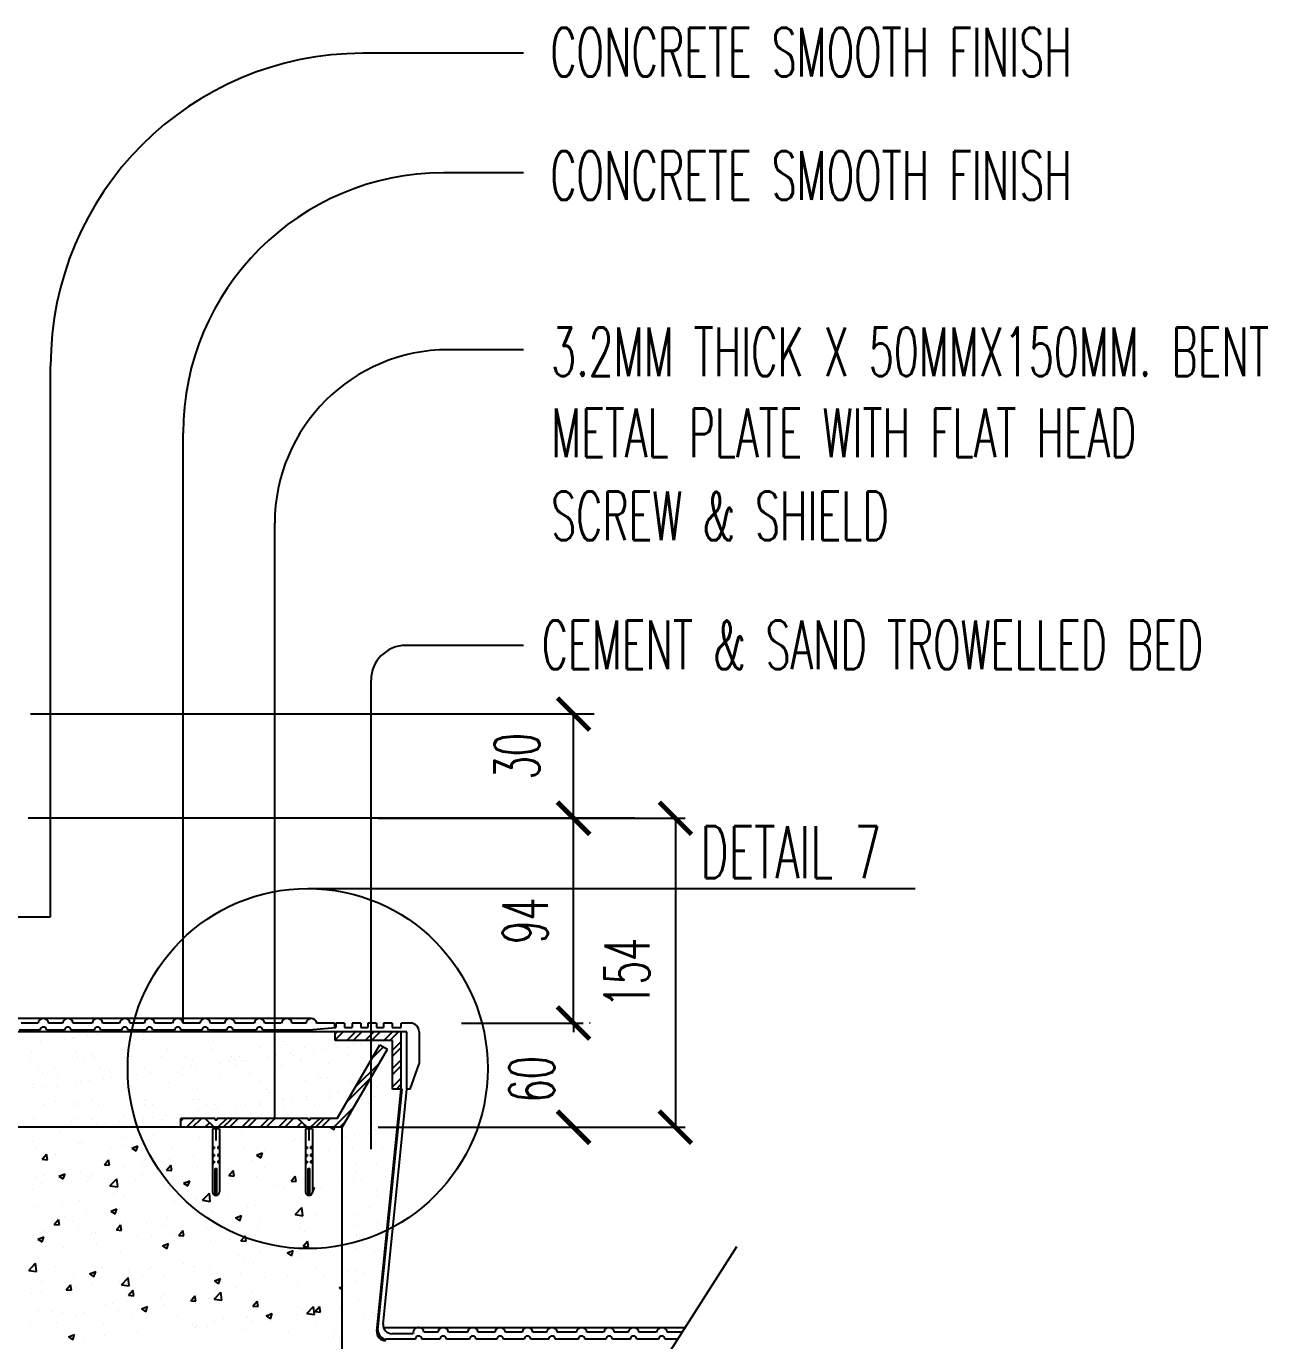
# Model space of a CAD drawing. Extents: x 417906 to 836305, y 43280 to 86914.
# Drawn here: x 418120.856 to 418124.702, y 43440.345 to 43444.416 of the extents above; entities that cross this region are included whole.
import ezdxf

# ---------------------------------------------------------------- set-up
doc = ezdxf.new("R2010")
doc.units = 0
doc.header["$MEASUREMENT"] = 0
doc.header["$PDMODE"] = 3
doc.header["$PDSIZE"] = 0.1
doc.layers.get('0').update_dxf_attribs({"linetype": 'CONTINUOUS'})
doc.layers.get('DEFPOINTS').update_dxf_attribs({"linetype": 'CONTINUOUS'})
for name, color, linetype in [('DIM', 4, 'CONTINUOUS'), ('ELE', 3, 'CONTINUOUS'), ('TXT', 2, 'CONTINUOUS'), ('WALL', 6, 'CONTINUOUS')]:
    doc.layers.add(name, color=color, linetype=linetype)
doc.styles.add('ROMANS', font='ROMANS.shx', dxfattribs={"width": 0.6})
doc.dimstyles.new('R50', dxfattribs={"dimscale": 0, "dimtxt": 0.14, "dimasz": 0.1, "dimexe": 0.03, "dimexo": 0.03, "dimgap": 0.08, "dimtad": 1, "dimdec": 0, "dimlfac": 1000, "dimzin": 13, "dimdsep": 46, "dimtxsty": 'ROMANS', "dimblk": 'ARCHTICK', "dimcen": 0.09, "dimclrd": 4, "dimclre": 4, "dimclrt": 2, "dimadec": 0, "dimazin": 0, "dimtfac": 1, "dimtdec": 0, "dimtofl": 0, "dimtmove": 2, "dimatfit": 3, "dimldrblk": 'CLOSEDBLANK', "dimfxl": 0, "dimtolj": 1, "dimtzin": 0, "dimarcsym": 0})

# ---------------------------------------------------------------- blocks, each defined once
blk = doc.blocks.new('_ARCHTICK')
at = {"color": 0, "linetype": 'ByBlock', "const_width": 0.15}
blk.add_lwpolyline([(-0.5, -0.5), (0.5, 0.5)], dxfattribs=at)
blk = doc.blocks.new('*D63')
at = {"layer": 'DEFPOINTS', "color": 0}
for p in [(418122.5512, 43442.2861), (418122.5512, 43442.2861), (418122.5512, 43441.9635)]:
    blk.add_point(p, dxfattribs=at)
at = {"layer": 'DIM', "color": 4, "lineweight": -2}
blk.add_line((418122.5512, 43441.9635), (418122.5512, 43442.2861), dxfattribs=at)
at = {"layer": 'DIM', "color": 4, "lineweight": -2, "xscale": 0.1, "yscale": 0.1, "zscale": 0.1}
for p, rotation in [((418122.5512, 43442.2861), 90), ((418122.5512, 43441.9635), 270)]:
    blk.add_blockref('_ARCHTICK', p, dxfattribs=dict(at, rotation=rotation))
at = {"layer": 'DIM', "color": 2, "insert": (418122.3759, 43442.1557), "char_height": 0.14, "attachment_point": 5, "rotation": 90, "style": 'ROMANS'}
blk.add_mtext('\\A1;30', dxfattribs=at)
blk = doc.blocks.new('_ClosedBlank')
at = {"color": 0, "linetype": 'ByBlock', "lineweight": -2}
for p, q in [((-1, 0.167), (0, 0)), ((-1, 0.167), (-1, -0.167)), ((0, 0), (-1, -0.167))]:
    blk.add_line(p, q, dxfattribs=at)
blk = doc.blocks.new('*X42')
at = {"layer": 'DIM', "color": 0}
for p, q in [((165.5604, 405.3497), (165.6244, 405.4136)), ((165.4628, 405.1813), (165.6004, 405.3189)), ((165.414, 405.0971), (165.5516, 405.2348)), ((165.3387, 404.9512), (165.4539, 405.0664)), ((164.4571, 404.9888), (164.4695, 405.0012)), ((164.4902, 404.9512), (164.5402, 405.0012)), ((164.5256, 404.9512), (164.5756, 405.0012)), ((164.5963, 404.9512), (164.6224, 404.9773)), ((164.7023, 404.9512), (164.7523, 405.0012)), ((164.7377, 404.9512), (164.7877, 405.0012)), ((164.8084, 404.9512), (164.8584, 405.0012)), ((164.8438, 404.9512), (164.8938, 405.0012)), ((164.9145, 404.9512), (164.9645, 405.0012)), ((164.9498, 404.9512), (164.9998, 405.0012)), ((165.0205, 404.9512), (165.0705, 405.0012)), ((165.0559, 404.9512), (165.1059, 405.0012)), ((165.1266, 404.9512), (165.1552, 404.9798)), ((165.2327, 404.9512), (165.2827, 405.0012)), ((165.268, 404.9512), (165.318, 405.0012)), ((165.3741, 404.9512), (165.4051, 404.9822)), ((164.6316, 404.9512), (164.6406, 404.9602)), ((165.162, 404.9512), (165.1734, 404.9627))]:
    blk.add_line(p, q, dxfattribs=at)
blk = doc.blocks.new('*X41')
at = {"layer": 'DIM', "color": 0}
for p, q in [((165.3471, 405.4546), (165.3938, 405.5012)), ((165.3471, 405.4899), (165.3584, 405.5012)), ((165.4145, 405.4512), (165.4645, 405.5012)), ((165.4498, 405.4512), (165.4998, 405.5012)), ((165.5205, 405.4512), (165.5705, 405.5012)), ((165.5559, 405.4512), (165.6059, 405.5012)), ((165.6266, 405.4512), (165.6766, 405.5012)), ((165.662, 405.4512), (165.712, 405.5012)), ((165.6771, 405.3957), (165.7271, 405.4457)), ((165.6771, 405.3603), (165.7271, 405.4103)), ((165.6771, 405.2896), (165.7271, 405.3396)), ((165.6771, 405.2542), (165.7271, 405.3042)), ((165.6771, 405.1835), (165.7271, 405.2335)), ((165.7002, 405.1712), (165.7271, 405.1982))]:
    blk.add_line(p, q, dxfattribs=at)
blk = doc.blocks.new('*X33')
at = {"layer": 'DIM', "color": 0}
for p, q in [((164.2981, 404.904), (164.2981, 404.904)), ((164.3965, 404.9305), (164.3965, 404.9305)), ((164.5651, 404.8928), (164.5651, 404.8928)), ((164.683, 404.9162), (164.683, 404.9162)), ((164.8081, 404.9326), (164.8081, 404.9326)), ((165.3153, 404.9512), (165.3388, 404.9354)), ((165.3388, 404.9354), (165.3441, 404.9512)), ((164.3672, 404.8746), (164.3672, 404.8746)), ((164.4036, 404.8369), (164.4036, 404.8369)), ((164.8225, 404.8297), (164.8225, 404.8297)), ((164.832, 404.8815), (164.832, 404.8815)), ((164.8997, 404.8313), (164.8997, 404.8313)), ((164.9374, 404.8143), (164.9374, 404.8143)), ((165.0989, 404.8702), (165.0989, 404.8702)), ((165.1141, 404.8797), (165.1141, 404.8797)), ((165.1594, 404.8688), (165.1594, 404.8688)), ((165.3069, 404.8184), (165.3069, 404.8184)), ((165.3658, 404.8589), (165.3658, 404.8589)), ((164.3904, 404.7641), (164.3904, 404.7641)), ((164.5309, 404.7796), (164.5309, 404.7796)), ((164.866, 404.7604), (164.866, 404.7604)), ((164.8938, 404.7909), (164.9288, 404.8043)), ((164.8938, 404.7909), (164.9187, 404.7741)), ((164.9187, 404.7742), (164.9288, 404.8044)), ((165.2339, 404.77), (165.2339, 404.77)), ((164.3757, 404.704), (164.3998, 404.7327)), ((164.3757, 404.704), (164.4056, 404.7014)), ((164.4056, 404.7014), (164.3998, 404.7328)), ((164.5514, 404.7189), (164.5514, 404.7189)), ((164.7343, 404.6726), (164.7584, 404.7013)), ((164.7343, 404.6726), (164.7642, 404.67)), ((164.7642, 404.6701), (164.7584, 404.7014)), ((164.8936, 404.6649), (164.8936, 404.6649)), ((164.9423, 404.7199), (164.9423, 404.7199)), ((165.093, 404.6412), (165.1171, 404.67)), ((165.1229, 404.6387), (165.1171, 404.67)), ((165.1533, 404.7023), (165.1533, 404.7023)), ((164.4656, 404.6386), (164.4656, 404.6386)), ((164.4737, 404.6296), (164.5087, 404.6431)), ((164.4737, 404.6296), (164.4986, 404.6128)), ((164.4985, 404.6129), (164.5087, 404.6431)), ((164.7325, 404.6273), (164.7325, 404.6273)), ((164.9994, 404.616), (164.9994, 404.616)), ((165.0502, 404.6047), (165.0502, 404.6047)), ((165.093, 404.6412), (165.1229, 404.6386)), ((165.1754, 404.6212), (165.1754, 404.6212)), ((165.2156, 404.5985), (165.2273, 404.603)), ((165.2171, 404.5729), (165.2272, 404.6031)), ((165.2663, 404.6048), (165.2663, 404.6048)), ((165.3647, 404.6461), (165.3647, 404.6461)), ((164.5451, 404.5382), (164.5451, 404.5382)), ((164.5828, 404.5309), (164.6217, 404.5715)), ((164.5828, 404.5309), (164.6272, 404.524)), ((164.6272, 404.5241), (164.6217, 404.5715)), ((164.7344, 404.5632), (164.7344, 404.5632)), ((165.1333, 404.5449), (165.1333, 404.5449)), ((165.1472, 404.5359), (165.1472, 404.5359)), ((165.2151, 404.5742), (165.2171, 404.5728)), ((164.6349, 404.4664), (164.6349, 404.4664)), ((164.7721, 404.4283), (164.8071, 404.4417)), ((164.797, 404.4116), (164.8071, 404.4418)), ((164.8417, 404.4949), (164.8417, 404.4949)), ((164.8875, 404.4984), (164.8875, 404.4984)), ((165.1164, 404.4481), (165.1553, 404.4887)), ((165.1164, 404.4481), (165.1608, 404.4412)), ((165.1608, 404.4413), (165.1553, 404.4888)), ((165.2332, 404.4489), (165.2332, 404.4489)), ((164.7721, 404.4283), (164.797, 404.4115)), ((164.902, 404.3605), (164.902, 404.3605)), ((164.9187, 404.4075), (164.9187, 404.4075)), ((165.0438, 404.424), (165.0438, 404.424)), ((165.1411, 404.3695), (165.1411, 404.3695)), ((164.8222, 404.3186), (164.8278, 404.3252)), ((164.8296, 404.3158), (164.8278, 404.3253)), ((164.8814, 404.332), (164.8814, 404.332)), ((165.0075, 404.2934), (165.0075, 404.2934)), ((165.1624, 404.2651), (165.1865, 404.2939)), ((165.1689, 404.3493), (165.1689, 404.3493)), ((165.1922, 404.2626), (165.1864, 404.2939)), ((165.1624, 404.2651), (165.1922, 404.2625)), ((165.2744, 404.2821), (165.2744, 404.2821))]:
    blk.add_line(p, q, dxfattribs=at)
blk = doc.blocks.new('*D58')
at = {"layer": 'DEFPOINTS', "color": 0}
for p in [(418122.1743, 43441.3291), (418122.5512, 43441.3291), (418122.1743, 43441.0065)]:
    blk.add_point(p, dxfattribs=at)
at = {"layer": 'DIM', "color": 4, "lineweight": -2}
for p, q in [((418122.2043, 43441.3291), (418122.5812, 43441.3291)), ((418122.5512, 43441.3291), (418122.5512, 43441.301)), ((418122.2043, 43441.0065), (418122.5812, 43441.0065)), ((418122.5512, 43441.0065), (418122.5512, 43441.009))]:
    blk.add_line(p, q, dxfattribs=at)
at = {"layer": 'DIM', "color": 4, "lineweight": -2, "xscale": 0.1, "yscale": 0.1, "zscale": 0.1}
for p, rotation in [((418122.5512, 43441.3291), 90), ((418122.5512, 43441.0065), 270)]:
    blk.add_blockref('_ARCHTICK', p, dxfattribs=dict(at, rotation=rotation))
at = {"layer": 'DIM', "color": 2, "insert": (418122.4219, 43441.155), "char_height": 0.14, "attachment_point": 5, "rotation": 90, "style": 'ROMANS'}
blk.add_mtext('\\A1;60', dxfattribs=at)
blk = doc.blocks.new('*D57')
at = {"layer": 'DEFPOINTS', "color": 0}
for p in [(418122.5512, 43441.9635), (418122.5512, 43441.9635), (418122.1743, 43441.3291)]:
    blk.add_point(p, dxfattribs=at)
at = {"layer": 'DIM', "color": 4, "lineweight": -2}
blk.add_line((418122.5512, 43441.3291), (418122.5512, 43441.9635), dxfattribs=at)
at = {"layer": 'DIM', "color": 4, "lineweight": -2, "xscale": 0.1, "yscale": 0.1, "zscale": 0.1}
for p, rotation in [((418122.5512, 43441.9635), 90), ((418122.5512, 43441.3291), 270)]:
    blk.add_blockref('_ARCHTICK', p, dxfattribs=dict(at, rotation=rotation))
at = {"layer": 'DIM', "color": 2, "insert": (418122.4012, 43441.6463), "char_height": 0.14, "attachment_point": 5, "rotation": 90, "style": 'ROMANS'}
blk.add_mtext('\\A1;94', dxfattribs=at)
blk = doc.blocks.new('*D56')
at = {"layer": 'DEFPOINTS', "color": 0}
for p in [(418121.9161, 43441.9635), (418121.9161, 43441.0065), (418122.8667, 43441.0065)]:
    blk.add_point(p, dxfattribs=at)
at = {"layer": 'DIM', "color": 4, "lineweight": -2}
for p, q in [((418121.9461, 43441.9635), (418122.8967, 43441.9635)), ((418122.8667, 43441.9635), (418122.8667, 43441.0065)), ((418121.9461, 43441.0065), (418122.8967, 43441.0065))]:
    blk.add_line(p, q, dxfattribs=at)
at = {"layer": 'DIM', "color": 4, "lineweight": -2, "xscale": 0.1, "yscale": 0.1, "zscale": 0.1}
for p, rotation in [((418122.8667, 43441.9635), 90), ((418122.8667, 43441.0065), 270)]:
    blk.add_blockref('_ARCHTICK', p, dxfattribs=dict(at, rotation=rotation))
at = {"layer": 'DIM', "color": 2, "insert": (418122.7167, 43441.485), "char_height": 0.14, "attachment_point": 5, "rotation": 90, "style": 'ROMANS'}
blk.add_mtext('\\A1;154', dxfattribs=at)
blk = doc.blocks.new('*X35')
at = {"layer": 'DIM', "color": 0}
for p, q in [((163.6768, 404.9278), (163.6768, 404.9278)), ((163.7643, 404.9266), (163.7643, 404.9266)), ((164.0312, 404.9153), (164.0312, 404.9153)), ((164.1368, 404.893), (164.1368, 404.893)), ((163.6028, 404.8707), (163.6028, 404.8707)), ((163.6275, 404.8258), (163.6275, 404.8258)), ((163.8697, 404.8594), (163.8697, 404.8594)), ((163.8842, 404.861), (163.8842, 404.861)), ((164.0527, 404.8332), (164.0527, 404.8332)), ((164.1367, 404.8481), (164.1367, 404.8481)), ((164.1752, 404.8309), (164.2102, 404.8444)), ((164.1752, 404.8309), (164.2001, 404.8142)), ((164.1778, 404.8497), (164.1778, 404.8497)), ((164.2001, 404.8142), (164.2102, 404.8444)), ((163.6585, 404.7667), (163.6826, 404.7955)), ((163.6585, 404.7667), (163.6883, 404.7641)), ((163.6883, 404.7642), (163.6826, 404.7955)), ((163.7369, 404.7916), (163.7369, 404.7916)), ((164.0171, 404.7354), (164.0412, 404.7641)), ((164.047, 404.7328), (164.0412, 404.7641)), ((163.6648, 404.6724), (163.6648, 404.6724)), ((163.7551, 404.6697), (163.7901, 404.6831)), ((163.7551, 404.6697), (163.78, 404.6529)), ((163.78, 404.653), (163.7901, 404.6832)), ((163.8781, 404.6946), (163.8781, 404.6946)), ((163.9477, 404.6795), (163.9477, 404.6795)), ((164.0171, 404.7354), (164.047, 404.7327)), ((164.1307, 404.7266), (164.1307, 404.7266)), ((164.2357, 404.6774), (164.2357, 404.6774)), ((164.2393, 404.7296), (164.2393, 404.7296)), ((163.6053, 404.5944), (163.6053, 404.5944)), ((163.6214, 404.6594), (163.6214, 404.6594)), ((163.6561, 404.6295), (163.6561, 404.6295)), ((163.9211, 404.636), (163.9211, 404.636)), ((163.9318, 404.6612), (163.9318, 404.6612)), ((164.0463, 404.6524), (164.0463, 404.6524)), ((164.0491, 404.6136), (164.0881, 404.6542)), ((164.0491, 404.6136), (164.0936, 404.6068)), ((164.0936, 404.6068), (164.0881, 404.6543)), ((164.1987, 404.6499), (164.1987, 404.6499)), ((164.3591, 404.6198), (164.3591, 404.6198)), ((164.3843, 404.5976), (164.3843, 404.5976)), ((163.7759, 404.5197), (163.7759, 404.5197)), ((163.8721, 404.5281), (163.8721, 404.5281)), ((164.0675, 404.5697), (164.0675, 404.5697)), ((164.1246, 404.5602), (164.1246, 404.5602)), ((164.4199, 404.5217), (164.4199, 404.5217)), ((163.6153, 404.4929), (163.6153, 404.4929)), ((163.7896, 404.4388), (163.7896, 404.4388)), ((163.9148, 404.4552), (163.9148, 404.4552)), ((164.0536, 404.4684), (164.0886, 404.4818)), ((164.0536, 404.4684), (164.0784, 404.4516)), ((164.0784, 404.4516), (164.0886, 404.4819)), ((164.1041, 404.4802), (164.1041, 404.4802)), ((164.5501, 404.4448), (164.5501, 404.4448)), ((163.5675, 404.4169), (163.5675, 404.4169)), ((163.7278, 404.3906), (163.7519, 404.4194)), ((163.7278, 404.3906), (163.7577, 404.388)), ((163.7577, 404.3881), (163.7519, 404.4194)), ((163.8344, 404.4057), (163.8344, 404.4057)), ((163.866, 404.3617), (163.866, 404.3617)), ((164.0865, 404.3593), (164.1106, 404.388)), ((164.1013, 404.3944), (164.1013, 404.3944)), ((164.1163, 404.3567), (164.1106, 404.3881)), ((164.1185, 404.3937), (164.1185, 404.3937)), ((164.2585, 404.3948), (164.2585, 404.3948)), ((164.3682, 404.3831), (164.3682, 404.3831)), ((164.3782, 404.4312), (164.3782, 404.4312)), ((164.6029, 404.3659), (164.6029, 404.3659)), ((164.6351, 404.3718), (164.6351, 404.3718)), ((163.6093, 404.3265), (163.6093, 404.3265)), ((163.6335, 404.3071), (163.6685, 404.3205)), ((163.6335, 404.3071), (163.6583, 404.2903)), ((163.6583, 404.2904), (163.6685, 404.3206)), ((163.6729, 404.3498), (163.6729, 404.3498)), ((163.6753, 404.2947), (163.6753, 404.2947)), ((163.9398, 404.3385), (163.9398, 404.3385)), ((163.9669, 404.3447), (163.9669, 404.3447)), ((164.0865, 404.3593), (164.1163, 404.3566)), ((164.2067, 404.3272), (164.2067, 404.3272)), ((164.2884, 404.3245), (164.2884, 404.3245)), ((164.4135, 404.341), (164.4135, 404.341)), ((164.4451, 404.3279), (164.4692, 404.3566)), ((164.4451, 404.3279), (164.475, 404.3253)), ((164.475, 404.3253), (164.4692, 404.3567)), ((164.4736, 404.3159), (164.4736, 404.3159)), ((164.6289, 404.3), (164.6289, 404.3)), ((164.7405, 404.3047), (164.7405, 404.3047)), ((164.8037, 404.2965), (164.8222, 404.3186)), ((164.8037, 404.2965), (164.8336, 404.2939)), ((164.8336, 404.294), (164.8296, 404.3158)), ((163.6581, 404.2416), (163.6581, 404.2416)), ((163.7832, 404.258), (163.7832, 404.258)), ((163.9726, 404.283), (163.9726, 404.283)), ((164.1125, 404.2273), (164.1125, 404.2273)), ((164.352, 404.267), (164.387, 404.2805)), ((164.352, 404.267), (164.3769, 404.2503)), ((164.3722, 404.2648), (164.3722, 404.2648)), ((164.3769, 404.2503), (164.387, 404.2805)), ((164.7871, 404.2103), (164.7871, 404.2103)), ((164.9123, 404.2268), (164.9123, 404.2268)), ((165.0706, 404.227), (165.1056, 404.2404)), ((165.0706, 404.227), (165.0955, 404.2102)), ((165.0955, 404.2103), (165.1056, 404.2405)), ((165.1017, 404.2517), (165.1017, 404.2517)), ((165.1126, 404.2466), (165.1126, 404.2466)), ((163.5818, 404.1266), (163.6207, 404.1672)), ((163.6032, 404.16), (163.6032, 404.16)), ((163.6263, 404.1198), (163.6207, 404.1672)), ((163.7349, 404.1515), (163.7349, 404.1515)), ((163.8599, 404.1953), (163.8599, 404.1953)), ((164.0018, 404.1402), (164.0018, 404.1402)), ((164.282, 404.1438), (164.282, 404.1438)), ((164.4714, 404.1687), (164.4714, 404.1687)), ((164.5294, 404.1465), (164.5294, 404.1465)), ((164.6228, 404.1335), (164.6228, 404.1335)), ((164.821, 404.1965), (164.821, 404.1965)), ((164.8753, 404.1655), (164.8753, 404.1655)), ((165.135, 404.203), (165.135, 404.203)), ((165.2324, 404.1368), (165.2324, 404.1368)), ((163.5818, 404.1266), (163.6263, 404.1197)), ((163.6517, 404.0608), (163.6517, 404.0608)), ((163.8411, 404.0858), (163.8411, 404.0858)), ((163.9319, 404.1058), (163.9669, 404.1192)), ((163.9319, 404.1058), (163.9568, 404.089)), ((163.9568, 404.0891), (163.9669, 404.1193)), ((164.1064, 404.0608), (164.1064, 404.0608)), ((164.1154, 404.0438), (164.1544, 404.0844)), ((164.1599, 404.037), (164.1544, 404.0845)), ((164.1568, 404.1273), (164.1568, 404.1273)), ((164.2378, 404.0964), (164.2378, 404.0964)), ((164.2687, 404.1289), (164.2687, 404.1289)), ((164.3661, 404.0983), (164.3661, 404.0983)), ((164.5356, 404.1177), (164.5356, 404.1177)), ((164.6505, 404.0657), (164.6855, 404.0792)), ((164.6505, 404.0657), (164.6753, 404.049)), ((164.6753, 404.049), (164.6855, 404.0792)), ((164.8026, 404.1064), (164.8026, 404.1064)), ((164.9408, 404.0868), (164.9408, 404.0868)), ((165.0695, 404.0951), (165.0695, 404.0951)), ((165.2859, 404.0961), (165.2859, 404.0961)), ((165.3364, 404.0838), (165.3364, 404.0838)), ((165.3857, 404.0718), (165.3857, 404.0718)), ((163.5971, 403.9936), (163.5971, 403.9936)), ((163.6547, 403.9963), (163.6547, 403.9963)), ((163.7972, 404.0145), (163.8213, 404.0433)), ((163.7972, 404.0145), (163.8271, 404.0119)), ((163.8271, 404.012), (163.8213, 404.0433)), ((163.8538, 404.0288), (163.8538, 404.0288)), ((163.9462, 404.0464), (163.9462, 404.0464)), ((164.1154, 404.0438), (164.1599, 404.0369)), ((164.1558, 403.9832), (164.1799, 404.0119)), ((164.1558, 403.9832), (164.1857, 403.9805)), ((164.1857, 403.9806), (164.1799, 404.012)), ((164.3576, 403.9866), (164.3576, 403.9866)), ((164.649, 403.9611), (164.688, 404.0017)), ((164.6492, 404.0367), (164.6492, 404.0367)), ((164.6556, 404.0131), (164.6556, 404.0131)), ((164.6935, 403.9542), (164.688, 404.0017)), ((164.7808, 404.0296), (164.7808, 404.0296)), ((164.8693, 403.9991), (164.8693, 403.9991)), ((164.9701, 404.0545), (164.9701, 404.0545)), ((165.129, 404.0366), (165.129, 404.0366)), ((165.369, 404.0257), (165.3871, 404.0326)), ((165.369, 404.0257), (165.3871, 404.0135)), ((164.0253, 403.9301), (164.0253, 403.9301)), ((164.0661, 403.9366), (164.0661, 403.9366)), ((164.1505, 403.9466), (164.1505, 403.9466)), ((164.2304, 403.9045), (164.2654, 403.9179)), ((164.2552, 403.8878), (164.2654, 403.918)), ((164.3398, 403.9715), (164.3398, 403.9715)), ((164.36, 403.9319), (164.36, 403.9319)), ((164.5145, 403.9518), (164.5386, 403.9805)), ((164.5145, 403.9518), (164.5444, 403.9492)), ((164.5443, 403.9492), (164.5386, 403.9806)), ((164.6167, 403.9671), (164.6167, 403.9671)), ((164.649, 403.9611), (164.6935, 403.9542)), ((164.8731, 403.9204), (164.8972, 403.9491)), ((164.8731, 403.9204), (164.903, 403.9178)), ((164.903, 403.9179), (164.8972, 403.9492)), ((165.1318, 403.9118), (165.1318, 403.9118)), ((165.1827, 403.8783), (165.2216, 403.9189)), ((165.2271, 403.8715), (165.2216, 403.919)), ((165.2317, 403.889), (165.2558, 403.9178)), ((165.2616, 403.8865), (165.2558, 403.9178)), ((165.2796, 403.9154), (165.2796, 403.9154)), ((163.6375, 403.896), (163.6375, 403.896)), ((163.7095, 403.8886), (163.7095, 403.8886)), ((163.7745, 403.8865), (163.7745, 403.8865)), ((163.8477, 403.8624), (163.8477, 403.8624)), ((163.9045, 403.8847), (163.9045, 403.8847)), ((164.1003, 403.8944), (164.1003, 403.8944)), ((164.1714, 403.8734), (164.1714, 403.8734)), ((164.2304, 403.9045), (164.2552, 403.8877)), ((164.4383, 403.8622), (164.4383, 403.8622)), ((164.6492, 403.8324), (164.6492, 403.8324)), ((164.7052, 403.8509), (164.7052, 403.8509)), ((164.8386, 403.8573), (164.8386, 403.8573)), ((164.8402, 403.8617), (164.8402, 403.8617)), ((164.8632, 403.8326), (164.8632, 403.8326)), ((164.9489, 403.8644), (164.9839, 403.8779)), ((164.9489, 403.8644), (164.9738, 403.8476)), ((164.9721, 403.8396), (164.9721, 403.8396)), ((164.9738, 403.8477), (164.9839, 403.8779)), ((165.1229, 403.8701), (165.1229, 403.8701)), ((165.1544, 403.8989), (165.1544, 403.8989)), ((165.1827, 403.8783), (165.2271, 403.8714)), ((165.2317, 403.889), (165.2616, 403.8864)), ((165.3796, 403.9053), (165.3796, 403.9053)), ((163.591, 403.8272), (163.591, 403.8272)), ((163.743, 403.8288), (163.743, 403.8288)), ((163.8103, 403.7432), (163.8453, 403.7566)), ((163.8351, 403.7265), (163.8453, 403.7567)), ((164.0099, 403.8176), (164.0099, 403.8176)), ((164.2083, 403.7743), (164.2083, 403.7743)), ((164.257, 403.7616), (164.257, 403.7616)), ((164.2768, 403.8063), (164.2768, 403.8063)), ((164.3539, 403.7654), (164.3539, 403.7654)), ((164.5241, 403.8159), (164.5241, 403.8159)), ((164.5437, 403.795), (164.5437, 403.795)), ((164.5486, 403.8117), (164.5486, 403.8117)), ((164.6106, 403.8006), (164.6106, 403.8006)), ((164.8106, 403.7837), (164.8106, 403.7837)), ((165.0775, 403.7725), (165.0775, 403.7725)), ((165.239, 403.8283), (165.239, 403.8283)), ((165.3444, 403.7612), (165.3444, 403.7612)), ((163.8103, 403.7432), (163.8351, 403.7264)), ((163.8938, 403.7329), (163.8938, 403.7329)), ((164.0189, 403.7494), (164.0189, 403.7494)), ((164.0942, 403.7279), (164.0942, 403.7279)), ((165.3374, 403.7431), (165.3374, 403.7431)), ((165.3735, 403.7389), (165.3735, 403.7389))]:
    blk.add_line(p, q, dxfattribs=at)
blk = doc.blocks.new('*X34')
at = {"layer": 'DIM', "color": 0}
for p, q in [((164.0555, 405.4959), (164.0555, 405.4959)), ((164.5118, 405.4984), (164.5118, 405.4984)), ((165.0294, 405.5005), (165.0294, 405.5005)), ((163.5692, 405.4319), (163.5692, 405.4319)), ((163.6505, 405.4426), (163.6505, 405.4426)), ((163.6631, 405.4856), (163.6631, 405.4856)), ((163.7242, 405.4866), (163.7242, 405.4866)), ((163.7863, 405.4605), (163.7863, 405.4605)), ((163.8383, 405.4673), (163.8383, 405.4673)), ((163.8409, 405.4605), (163.8409, 405.4605)), ((163.9196, 405.478), (163.9196, 405.478)), ((163.9745, 405.4862), (163.9745, 405.4862)), ((163.9859, 405.4899), (163.9859, 405.4899)), ((164.2411, 405.457), (164.2411, 405.457)), ((164.2417, 405.4887), (164.2417, 405.4887)), ((164.2595, 405.4401), (164.2595, 405.4401)), ((164.286, 405.4868), (164.286, 405.4868)), ((164.5974, 405.4873), (164.5974, 405.4873)), ((164.6471, 405.4482), (164.6471, 405.4482)), ((164.9088, 405.4879), (164.9088, 405.4879)), ((165.0472, 405.4447), (165.0472, 405.4447)), ((165.0657, 405.4279), (165.0657, 405.4279)), ((165.2202, 405.4885), (165.2202, 405.4885)), ((165.4533, 405.4359), (165.4533, 405.4359)), ((165.4936, 405.4263), (165.4936, 405.4263)), ((165.5456, 405.4332), (165.5456, 405.4332)), ((165.6269, 405.4439), (165.6269, 405.4439)), ((163.5952, 405.3876), (163.5952, 405.3876)), ((163.851, 405.3864), (163.851, 405.3864)), ((163.8613, 405.3594), (163.8613, 405.3594)), ((163.9404, 405.3693), (163.9404, 405.3693)), ((163.9589, 405.3524), (163.9589, 405.3524)), ((164.1211, 405.3961), (164.1211, 405.3961)), ((164.1727, 405.3599), (164.1727, 405.3599)), ((164.3465, 405.3604), (164.3465, 405.3604)), ((164.3829, 405.3995), (164.3829, 405.3995)), ((164.4842, 405.3605), (164.4842, 405.3605)), ((164.6387, 405.3983), (164.6387, 405.3983)), ((164.7466, 405.357), (164.7466, 405.357)), ((164.7956, 405.3611), (164.7956, 405.3611)), ((164.9088, 405.408), (164.9088, 405.408)), ((164.9552, 405.3554), (164.9552, 405.3554)), ((165.0073, 405.3623), (165.0073, 405.3623)), ((165.0886, 405.373), (165.0886, 405.373)), ((165.107, 405.3616), (165.107, 405.3616)), ((165.1527, 405.3481), (165.1527, 405.3481)), ((165.1706, 405.4113), (165.1706, 405.4113)), ((165.2244, 405.3909), (165.2244, 405.3909)), ((165.2764, 405.3977), (165.2764, 405.3977)), ((165.3577, 405.4084), (165.3577, 405.4084)), ((165.4184, 405.3622), (165.4184, 405.3622)), ((165.4264, 405.4101), (165.4264, 405.4101)), ((165.5528, 405.3447), (165.5528, 405.3447)), ((163.5921, 405.3319), (163.5921, 405.3319)), ((163.6398, 405.2815), (163.6398, 405.2815)), ((163.7305, 405.2939), (163.7305, 405.2939)), ((163.9035, 405.3325), (163.9035, 405.3325)), ((163.9922, 405.2972), (163.9922, 405.2972)), ((164.0459, 405.2726), (164.0459, 405.2726)), ((164.2149, 405.3331), (164.2149, 405.3331)), ((164.248, 405.296), (164.248, 405.296)), ((164.4169, 405.2846), (164.4169, 405.2846)), ((164.446, 405.2692), (164.446, 405.2692)), ((164.4689, 405.2914), (164.4689, 405.2914)), ((164.5181, 405.3057), (164.5181, 405.3057)), ((164.5263, 405.3336), (164.5263, 405.3336)), ((164.5502, 405.3021), (164.5502, 405.3021)), ((164.686, 405.32), (164.686, 405.32)), ((164.7381, 405.3269), (164.7381, 405.3269)), ((164.7651, 405.3401), (164.7651, 405.3401)), ((164.7799, 405.3091), (164.7799, 405.3091)), ((164.8194, 405.3376), (164.8194, 405.3376)), ((164.8377, 405.3342), (164.8377, 405.3342)), ((165.0357, 405.3078), (165.0357, 405.3078)), ((165.1492, 405.3348), (165.1492, 405.3348)), ((165.3058, 405.3176), (165.3058, 405.3176)), ((165.4606, 405.3353), (165.4606, 405.3353)), ((163.6015, 405.195), (163.6015, 405.195)), ((163.6583, 405.2646), (163.6583, 405.2646)), ((163.7427, 405.1958), (163.7427, 405.1958)), ((163.7439, 405.2352), (163.7439, 405.2352)), ((163.8573, 405.1937), (163.8573, 405.1937)), ((163.8785, 405.2137), (163.8785, 405.2137)), ((163.9305, 405.2205), (163.9305, 405.2205)), ((164.0118, 405.2313), (164.0118, 405.2313)), ((164.0553, 405.2358), (164.0553, 405.2358)), ((164.1274, 405.2035), (164.1274, 405.2035)), ((164.1477, 405.2491), (164.1477, 405.2491)), ((164.1997, 405.256), (164.1997, 405.256)), ((164.281, 405.2667), (164.281, 405.2667)), ((164.3667, 405.2363), (164.3667, 405.2363)), ((164.3892, 405.2068), (164.3892, 405.2068)), ((164.4645, 405.2523), (164.4645, 405.2523)), ((164.645, 405.2056), (164.645, 405.2056)), ((164.6781, 405.2369), (164.6781, 405.2369)), ((164.8521, 405.2604), (164.8521, 405.2604)), ((164.9151, 405.2153), (164.9151, 405.2153)), ((164.9896, 405.2375), (164.9896, 405.2375)), ((165.1768, 405.2186), (165.1768, 405.2186)), ((165.2522, 405.2569), (165.2522, 405.2569)), ((165.2706, 405.24), (165.2706, 405.24)), ((165.301, 405.238), (165.301, 405.238)), ((165.4327, 405.2174), (165.4327, 405.2174)), ((165.6124, 405.2386), (165.6124, 405.2386)), ((165.6583, 405.2481), (165.6583, 405.2481)), ((163.6093, 405.1783), (163.6093, 405.1783)), ((163.6614, 405.1851), (163.6614, 405.1851)), ((163.7453, 405.1849), (163.7453, 405.1849)), ((164.1454, 405.1814), (164.1454, 405.1814)), ((164.1638, 405.1646), (164.1638, 405.1646)), ((164.5515, 405.1726), (164.5515, 405.1726)), ((164.9516, 405.1692), (164.9516, 405.1692)), ((164.97, 405.1523), (164.97, 405.1523)), ((165.1808, 405.1262), (165.1808, 405.1262)), ((165.3121, 405.1249), (165.3121, 405.1249)), ((165.3166, 405.1441), (165.3166, 405.1441)), ((165.3576, 405.1603), (165.3576, 405.1603)), ((165.3686, 405.151), (165.3686, 405.151)), ((165.4499, 405.1617), (165.4499, 405.1617)), ((165.5738, 405.1282), (165.5738, 405.1282)), ((165.5858, 405.1795), (165.5858, 405.1795)), ((165.6378, 405.1864), (165.6378, 405.1864)), ((163.6307, 405.1084), (163.6307, 405.1084)), ((163.6728, 405.0815), (163.6728, 405.0815)), ((163.7368, 405.1012), (163.7368, 405.1012)), ((163.8448, 405.0937), (163.8448, 405.0937)), ((163.8632, 405.0768), (163.8632, 405.0768)), ((163.9421, 405.1089), (163.9421, 405.1089)), ((163.9843, 405.0821), (163.9843, 405.0821)), ((163.9985, 405.1045), (163.9985, 405.1045)), ((164.2508, 405.0848), (164.2508, 405.0848)), ((164.2535, 405.1095), (164.2535, 405.1095)), ((164.2543, 405.1033), (164.2543, 405.1033)), ((164.2957, 405.0826), (164.2957, 405.0826)), ((164.5244, 405.113), (164.5244, 405.113)), ((164.5611, 405.0446), (164.5611, 405.0446)), ((164.5649, 405.1101), (164.5649, 405.1101)), ((164.6071, 405.0832), (164.6071, 405.0832)), ((164.6424, 405.0553), (164.6424, 405.0553)), ((164.651, 405.0814), (164.651, 405.0814)), ((164.6694, 405.0645), (164.6694, 405.0645)), ((164.7782, 405.0732), (164.7782, 405.0732)), ((164.7862, 405.1164), (164.7862, 405.1164)), ((164.8303, 405.0801), (164.8303, 405.0801)), ((164.8763, 405.1106), (164.8763, 405.1106)), ((164.9116, 405.0908), (164.9116, 405.0908)), ((164.9185, 405.0838), (164.9185, 405.0838)), ((165.042, 405.1151), (165.042, 405.1151)), ((165.0474, 405.1087), (165.0474, 405.1087)), ((165.057, 405.0726), (165.057, 405.0726)), ((165.0995, 405.1155), (165.0995, 405.1155)), ((165.1877, 405.1112), (165.1877, 405.1112)), ((165.2299, 405.0843), (165.2299, 405.0843)), ((165.4572, 405.0691), (165.4572, 405.0691)), ((165.4756, 405.0522), (165.4756, 405.0522)), ((165.4992, 405.1118), (165.4992, 405.1118)), ((165.5413, 405.0849), (165.5413, 405.0849)), ((163.6078, 405.0023), (163.6078, 405.0023)), ((163.8247, 404.9848), (163.8247, 404.9848)), ((163.8636, 405.001), (163.8636, 405.001)), ((163.9502, 404.9971), (163.9502, 404.9971)), ((163.9707, 404.9669), (163.9707, 404.9669)), ((164.0227, 404.9738), (164.0227, 404.9738)), ((164.104, 404.9845), (164.104, 404.9845)), ((164.1337, 405.0108), (164.1337, 405.0108)), ((164.1361, 404.9854), (164.1361, 404.9854)), ((164.2399, 405.0024), (164.2399, 405.0024)), ((164.2919, 405.0092), (164.2919, 405.0092)), ((164.3504, 404.9936), (164.3504, 404.9936)), ((164.3688, 404.9767), (164.3688, 404.9767)), ((164.3732, 405.0199), (164.3732, 405.0199)), ((164.3955, 405.0141), (164.3955, 405.0141)), ((164.4475, 404.9859), (164.4475, 404.9859)), ((164.5091, 405.0378), (164.5091, 405.0378)), ((164.6513, 405.0129), (164.6513, 405.0129)), ((164.9214, 405.0226), (164.9214, 405.0226)), ((165.1831, 405.026), (165.1831, 405.026)), ((165.439, 405.0247), (165.439, 405.0247)), ((165.5626, 404.9725), (165.5626, 404.9725)), ((165.6931, 404.9882), (165.6931, 404.9882)), ((165.709, 405.0345), (165.709, 405.0345)), ((165.4088, 404.8973), (165.4088, 404.8973)), ((165.4608, 404.9042), (165.4608, 404.9042)), ((165.5421, 404.9149), (165.5421, 404.9149)), ((165.5801, 404.9355), (165.5801, 404.9355)), ((165.678, 404.9328), (165.678, 404.9328)), ((165.4453, 404.832), (165.4453, 404.832)), ((165.5799, 404.8614), (165.5799, 404.8614)), ((165.6221, 404.8345), (165.6221, 404.8345)), ((165.6621, 404.8813), (165.6621, 404.8813)), ((165.6806, 404.8644), (165.6806, 404.8644)), ((165.5864, 404.7429), (165.5864, 404.7429)), ((165.4625, 404.7372), (165.4625, 404.7372)), ((165.467, 404.6969), (165.467, 404.6969)), ((165.6343, 404.6681), (165.6343, 404.6681)), ((165.4516, 404.6394), (165.4516, 404.6394)), ((165.501, 404.6506), (165.501, 404.6506)), ((165.553, 404.6574), (165.553, 404.6574)), ((165.5665, 404.6057), (165.5665, 404.6057)), ((165.5849, 404.5888), (165.5849, 404.5888)), ((165.6607, 404.611), (165.6607, 404.611)), ((165.3914, 404.5835), (165.3914, 404.5835)), ((165.5927, 404.5502), (165.5927, 404.5502)), ((165.4579, 404.4467), (165.4579, 404.4467)), ((165.5433, 404.4868), (165.5433, 404.4868)), ((165.43, 404.36), (165.43, 404.36)), ((165.4574, 404.3859), (165.4574, 404.3859)), ((165.5932, 404.4038), (165.5932, 404.4038)), ((165.6452, 404.4106), (165.6452, 404.4106)), ((165.4708, 404.3301), (165.4708, 404.3301)), ((165.4722, 404.3331), (165.4722, 404.3331)), ((165.4893, 404.3132), (165.4893, 404.3132)), ((165.599, 404.3575), (165.599, 404.3575)), ((165.4642, 404.254), (165.4642, 404.254)), ((165.5763, 404.2335), (165.5763, 404.2335)), ((165.624, 404.2364), (165.624, 404.2364)), ((165.5496, 404.1391), (165.5496, 404.1391)), ((165.6053, 404.1648), (165.6053, 404.1648)), ((165.4162, 404.1216), (165.4162, 404.1216)), ((165.4683, 404.1284), (165.4683, 404.1284)), ((165.4705, 404.0613), (165.4705, 404.0613)), ((165.5108, 404.1096), (165.5108, 404.1096)), ((165.553, 404.0827), (165.553, 404.0827)), ((165.3934, 403.9854), (165.3934, 403.9854)), ((165.3936, 404.0377), (165.3936, 404.0377)), ((165.4806, 403.9579), (165.4806, 403.9579)), ((165.4768, 403.8686), (165.4768, 403.8686)), ((165.5084, 403.8748), (165.5084, 403.8748)), ((165.5605, 403.8816), (165.5605, 403.8816)), ((165.5802, 403.8667), (165.5802, 403.8667)), ((165.5916, 403.8592), (165.5916, 403.8592)), ((165.4741, 403.735), (165.4741, 403.735))]:
    blk.add_line(p, q, dxfattribs=at)

msp = doc.modelspace()

# ---------------------------------------------------------------- linework, layer by layer
at = {"layer": 'DIM'}
for p, q in [((418122.3958, 43444.3328), (418121.8988, 43444.3328)), ((418122.3958, 43443.9621), (418122.1479, 43443.9621)), ((418122.3958, 43443.4145), (418122.1631, 43443.4145)), ((418120.9311, 43441.6579), (418120.9311, 43443.365)), ((418121.3415, 43441.3291), (418121.3415, 43443.1557)), ((418121.6255, 43441.0334), (418121.6255, 43442.8769)), ((418122.3958, 43442.4987), (418122.0313, 43442.4987)), ((418121.9237, 43440.9386), (418121.9237, 43442.3912)), ((418122.6154, 43442.2861), (418120.8688, 43442.2861)), ((418122.7406, 43441.9635), (418120.8612, 43441.9635)), ((418120.4571, 43441.6579), (418120.9311, 43441.6579)), ((418122.6024, 43441.3291), (418122.6006, 43441.3291))]:
    msp.add_line(p, q, dxfattribs=at)
at = {"layer": 'DIM', "color": 6}
msp.add_line((418121.7275, 43441.7458), (418123.61, 43441.7458), dxfattribs=at)
msp.add_circle((418121.7275, 43441.1881), 0.5577, dxfattribs=at)
at = {"layer": 'DIM'}
for centre, radius in [((418121.8392, 43443.5673), 1.3441), ((418121.8988, 43443.365), 0.9677), ((418122.1479, 43443.1557), 0.8065), ((418122.1631, 43442.8769), 0.5376), ((418122.0313, 43442.3912), 0.1075)]:
    msp.add_arc(centre, radius, 90, 180, dxfattribs=at)
at = {"layer": 'ELE'}
for p, q in [((418121.7389, 43441.3435), (418120.4624, 43441.3435)), ((418120.8915, 43441.3291), (418120.8399, 43441.3291)), ((418120.9681, 43441.3291), (418120.9246, 43441.3291)), ((418121.0599, 43441.3291), (418121.0009, 43441.3291)), ((418121.1443, 43441.3291), (418121.0928, 43441.3291)), ((418121.2209, 43441.3291), (418121.1774, 43441.3291)), ((418121.308, 43441.3291), (418121.2537, 43441.3291)), ((418121.393, 43441.3291), (418121.3415, 43441.3291)), ((418121.4696, 43441.3291), (418121.4261, 43441.3291)), ((418121.5615, 43441.3291), (418121.5023, 43441.3291)), ((418121.6458, 43441.3291), (418121.5943, 43441.3291)), ((418121.7225, 43441.3291), (418121.679, 43441.3291)), ((418121.8102, 43441.3291), (418121.7553, 43441.3291)), ((418121.8102, 43441.3291), (418121.8102, 43441.3157)), ((418121.8143, 43441.3291), (418121.8143, 43441.3157)), ((418121.8412, 43441.3291), (418121.8143, 43441.3291)), ((418121.8412, 43441.3291), (418121.8412, 43441.3157)), ((418121.8924, 43441.3291), (418121.8655, 43441.3291)), ((418121.8655, 43441.3291), (418121.8655, 43441.3157)), ((418121.8924, 43441.3291), (418121.8924, 43441.3157)), ((418121.9135, 43441.3291), (418121.9135, 43441.3157)), ((418121.9404, 43441.3291), (418121.9135, 43441.3291)), ((418121.9404, 43441.3291), (418121.9404, 43441.3157)), ((418121.989, 43441.3291), (418121.9621, 43441.3291)), ((418121.9621, 43441.3291), (418121.9621, 43441.3157)), ((418121.989, 43441.3291), (418121.989, 43441.3157)), ((418122.0455, 43441.3291), (418122.0171, 43441.3291)), ((418122.0171, 43441.3157), (418122.0171, 43441.3291)), ((418122.0343, 43441.3022), (418120.4688, 43441.3022)), ((418120.8983, 43441.3066), (418120.8338, 43441.3066)), ((418120.9743, 43441.3066), (418120.9188, 43441.3066)), ((418121.0661, 43441.3066), (418120.9947, 43441.3066)), ((418121.1511, 43441.3066), (418121.0866, 43441.3066)), ((418121.2271, 43441.3066), (418121.1716, 43441.3066)), ((418121.3148, 43441.3066), (418121.2476, 43441.3066)), ((418121.3998, 43441.3066), (418121.3353, 43441.3066)), ((418121.4758, 43441.3066), (418121.4203, 43441.3066)), ((418121.5677, 43441.3066), (418121.4963, 43441.3066)), ((418121.7424, 43441.3068), (418121.5881, 43441.3068)), ((418121.696, 43441.3054), (418121.8143, 43441.3157)), ((418121.696, 43441.3054), (418121.696, 43441.3022)), ((418121.8128, 43441.2753), (418121.8128, 43441.3022)), ((418121.8412, 43441.3157), (418121.8655, 43441.3157)), ((418121.8924, 43441.3157), (418121.9135, 43441.3157)), ((418121.9404, 43441.3157), (418121.9621, 43441.3157)), ((418121.989, 43441.3157), (418122.0171, 43441.3157)), ((418122.0171, 43441.1248), (418122.0171, 43441.3022)), ((418122.0343, 43441.1248), (418122.0343, 43441.3022)), ((418122.0724, 43441.3022), (418122.0724, 43441.2023)), ((418121.9902, 43441.2753), (418121.8128, 43441.2753)), ((418121.8188, 43441.0334), (418121.951, 43441.2614)), ((418121.8343, 43441.0065), (418121.9743, 43441.2479)), ((418121.951, 43441.2614), (418121.9743, 43441.2479)), ((418121.9902, 43441.1248), (418121.9902, 43441.2753)), ((418122.045, 43441.1248), (418122.0724, 43441.2023)), ((418121.9421, 43440.3748), (418122.0171, 43441.1248)), ((418121.9452, 43440.3792), (418122.0198, 43441.1245)), ((418121.9615, 43440.3966), (418122.0342, 43441.1231)), ((418122.0171, 43441.1248), (418121.9902, 43441.1248)), ((418122.0198, 43441.1248), (418122.0171, 43441.1248)), ((418122.045, 43441.1248), (418122.0344, 43441.1248)), ((418121.3343, 43441.0065), (418121.3343, 43441.0334)), ((418121.4408, 43441.0334), (418121.3343, 43441.0334)), ((418121.438, 43441.0065), (418121.4095, 43441.0334)), ((418121.4327, 43441.0011), (418121.4327, 43440.8062)), ((418121.4542, 43441.0011), (418121.4327, 43441.0011)), ((418121.438, 43441.0065), (418121.438, 43441.0011)), ((418121.4408, 43441.0334), (418121.4408, 43441.028)), ((418121.446, 43441.028), (418121.4408, 43441.028)), ((418121.4434, 43441.0011), (418121.4434, 43440.9652)), ((418121.446, 43441.0334), (418121.446, 43441.028)), ((418121.7287, 43441.0334), (418121.446, 43441.0334)), ((418121.4488, 43441.0065), (418121.4773, 43441.0334)), ((418121.4488, 43441.0065), (418121.4488, 43441.0011)), ((418121.4542, 43441.0011), (418121.4542, 43440.8062)), ((418121.7259, 43441.0065), (418121.6974, 43441.0334)), ((418121.7206, 43441.0011), (418121.7206, 43440.8062)), ((418121.7421, 43441.0011), (418121.7206, 43441.0011)), ((418121.7259, 43441.0065), (418121.7259, 43441.0011)), ((418121.7287, 43441.0334), (418121.7287, 43441.028)), ((418121.7339, 43441.028), (418121.7287, 43441.028)), ((418121.7313, 43441.0011), (418121.7313, 43440.9652)), ((418121.7339, 43441.0334), (418121.7339, 43441.028)), ((418121.8188, 43441.0334), (418121.7339, 43441.0334)), ((418121.7367, 43441.0065), (418121.7652, 43441.0334)), ((418121.7367, 43441.0065), (418121.7367, 43441.0011)), ((418121.7421, 43441.0011), (418121.7421, 43440.8062)), ((418121.4327, 43440.9454), (418121.438, 43440.9454)), ((418121.4327, 43440.9402), (418121.438, 43440.9402)), ((418121.4327, 43440.9215), (418121.438, 43440.9215)), ((418121.438, 43440.9454), (418121.438, 43440.9402)), ((418121.438, 43440.9215), (418121.438, 43440.9164)), ((418121.4542, 43440.9454), (418121.4488, 43440.9454)), ((418121.4488, 43440.9454), (418121.4488, 43440.9402)), ((418121.4542, 43440.9402), (418121.4488, 43440.9402)), ((418121.4542, 43440.9215), (418121.4488, 43440.9215)), ((418121.4488, 43440.9215), (418121.4488, 43440.9164)), ((418121.7206, 43440.9454), (418121.7259, 43440.9454)), ((418121.7206, 43440.9402), (418121.7259, 43440.9402)), ((418121.7206, 43440.9215), (418121.7259, 43440.9215)), ((418121.7259, 43440.9454), (418121.7259, 43440.9402)), ((418121.7259, 43440.9215), (418121.7259, 43440.9164)), ((418121.7421, 43440.9454), (418121.7367, 43440.9454)), ((418121.7367, 43440.9454), (418121.7367, 43440.9402)), ((418121.7421, 43440.9402), (418121.7367, 43440.9402)), ((418121.7421, 43440.9215), (418121.7367, 43440.9215)), ((418121.7367, 43440.9215), (418121.7367, 43440.9164)), ((418121.4327, 43440.9164), (418121.438, 43440.9164)), ((418121.4327, 43440.9016), (418121.438, 43440.9016)), ((418121.4327, 43440.8964), (418121.438, 43440.8964)), ((418121.438, 43440.9016), (418121.438, 43440.8964)), ((418121.4542, 43440.9164), (418121.4488, 43440.9164)), ((418121.4488, 43440.9016), (418121.4488, 43440.8964)), ((418121.4542, 43440.9016), (418121.4488, 43440.9016)), ((418121.4542, 43440.8964), (418121.4488, 43440.8964)), ((418121.7206, 43440.9164), (418121.7259, 43440.9164)), ((418121.7206, 43440.9016), (418121.7259, 43440.9016)), ((418121.7206, 43440.8964), (418121.7259, 43440.8964)), ((418121.7259, 43440.9016), (418121.7259, 43440.8964)), ((418121.7421, 43440.9164), (418121.7367, 43440.9164)), ((418121.7367, 43440.9016), (418121.7367, 43440.8964)), ((418121.7421, 43440.9016), (418121.7367, 43440.9016)), ((418121.7421, 43440.8964), (418121.7367, 43440.8964)), ((418121.4407, 43440.8786), (418121.4461, 43440.8786)), ((418121.4407, 43440.7955), (418121.4407, 43440.8786)), ((418121.4407, 43440.868), (418121.4461, 43440.868)), ((418121.4407, 43440.8529), (418121.4461, 43440.8529)), ((418121.4407, 43440.8381), (418121.4461, 43440.8381)), ((418121.4461, 43440.7955), (418121.4461, 43440.8786)), ((418121.7286, 43440.8786), (418121.734, 43440.8786)), ((418121.7286, 43440.7955), (418121.7286, 43440.8786)), ((418121.7286, 43440.868), (418121.734, 43440.868)), ((418121.7286, 43440.8529), (418121.734, 43440.8529)), ((418121.7286, 43440.8381), (418121.734, 43440.8381)), ((418121.734, 43440.7955), (418121.734, 43440.8786)), ((418121.4407, 43440.824), (418121.4461, 43440.824)), ((418121.4407, 43440.812), (418121.4461, 43440.812)), ((418121.4407, 43440.7994), (418121.4461, 43440.7994)), ((418121.7286, 43440.824), (418121.734, 43440.824)), ((418121.7286, 43440.812), (418121.734, 43440.812)), ((418121.7286, 43440.7994), (418121.734, 43440.7994)), ((418121.9624, 43440.3865), (418122.8973, 43440.3865)), ((418122.0611, 43440.3496), (418121.972, 43440.3496)), ((418122.0543, 43440.367), (418121.9883, 43440.367)), ((418122.137, 43440.3496), (418122.0815, 43440.3496)), ((418122.1309, 43440.3721), (418122.0874, 43440.3721)), ((418122.2289, 43440.3496), (418122.1575, 43440.3496)), ((418122.2227, 43440.3721), (418122.1637, 43440.3721)), ((418122.3133, 43440.3496), (418122.2494, 43440.3496)), ((418122.3071, 43440.3721), (418122.2556, 43440.3721)), ((418122.3983, 43440.3496), (418122.3338, 43440.3496)), ((418122.3915, 43440.3721), (418122.3399, 43440.3721)), ((418122.4743, 43440.3496), (418122.4188, 43440.3496)), ((418122.4681, 43440.3721), (418122.4246, 43440.3721)), ((418122.5661, 43440.3496), (418122.4947, 43440.3496)), ((418122.5599, 43440.3721), (418122.5009, 43440.3721)), ((418122.6511, 43440.3496), (418122.5866, 43440.3496)), ((418122.6443, 43440.3721), (418122.5928, 43440.3721)), ((418122.7271, 43440.3496), (418122.6716, 43440.3496)), ((418122.7209, 43440.3721), (418122.6774, 43440.3721)), ((418122.8148, 43440.3496), (418122.7476, 43440.3496)), ((418122.808, 43440.3721), (418122.7537, 43440.3721)), ((418122.8738, 43440.3496), (418122.8353, 43440.3496)), ((418122.8882, 43440.3721), (418122.8415, 43440.3721))]:
    msp.add_line(p, q, dxfattribs=at)
msp.add_lwpolyline([(418123.0565, 43440.6359), (418122.3764, 43439.57), (418122.5111, 43439.439), (418122.0258, 43439.44), (418122.1981, 43439.2905), (418121.7523, 43438.5917)], dxfattribs=at)
for centre, radius, start, end in [((418120.9085, 43441.3269), 0.0166, 7.4649, 172.5351), ((418120.9845, 43441.3269), 0.0166, 7.4649, 172.5351), ((418121.0763, 43441.3269), 0.0166, 7.4649, 172.5351), ((418121.1613, 43441.3269), 0.0166, 7.4649, 172.5351), ((418121.2373, 43441.3269), 0.0166, 7.4649, 172.5351), ((418121.3251, 43441.3269), 0.0166, 7.4649, 172.5351), ((418121.4101, 43441.3269), 0.0166, 7.4649, 172.5351), ((418121.486, 43441.3269), 0.0166, 7.4649, 172.5351), ((418121.5779, 43441.3269), 0.0166, 7.4649, 172.5351), ((418121.6629, 43441.3269), 0.0166, 7.4649, 172.5351), ((418121.7389, 43441.3269), 0.0166, 7.4649, 172.5351), ((418122.0455, 43441.3022), 0.0269, 0, 90), ((418120.9085, 43441.3066), 0.0102, 0, 180), ((418120.9845, 43441.3066), 0.0102, 0, 180), ((418121.0763, 43441.3066), 0.0102, 0, 180), ((418121.1613, 43441.3066), 0.0102, 0, 180), ((418121.2373, 43441.3066), 0.0102, 0, 180), ((418121.3251, 43441.3066), 0.0102, 0, 180), ((418121.4101, 43441.3066), 0.0102, 0, 180), ((418121.486, 43441.3066), 0.0102, 0, 180), ((418121.5779, 43441.3066), 0.0102, 0, 180), ((418121.4434, 43440.8062), 0.0108, 180, 0), ((418121.7313, 43440.8062), 0.0108, 180, 0), ((418121.9883, 43440.3939), 0.0269, 174.2894, 270), ((418121.9688, 43440.3721), 0.0269, 174.2894, 270), ((418121.972, 43440.3765), 0.0269, 174.2894, 270), ((418122.0713, 43440.37), 0.0166, 7.4649, 190.2258), ((418122.0713, 43440.3496), 0.0102, 0, 180), ((418122.1473, 43440.37), 0.0166, 7.4649, 172.5351), ((418122.1473, 43440.3496), 0.0102, 0, 180), ((418122.2391, 43440.37), 0.0166, 7.4649, 172.5351), ((418122.2391, 43440.3496), 0.0102, 0, 180), ((418122.3235, 43440.37), 0.0166, 7.4649, 172.5351), ((418122.3235, 43440.3496), 0.0102, 0, 180), ((418122.4085, 43440.37), 0.0166, 7.4649, 172.5351), ((418122.4085, 43440.3496), 0.0102, 0, 180), ((418122.4845, 43440.37), 0.0166, 7.4649, 172.5351), ((418122.4845, 43440.3496), 0.0102, 0, 180), ((418122.5763, 43440.37), 0.0166, 7.4649, 172.5351), ((418122.5763, 43440.3496), 0.0102, 0, 180), ((418122.6613, 43440.37), 0.0166, 7.4649, 172.5351), ((418122.6613, 43440.3496), 0.0102, 0, 180), ((418122.7373, 43440.37), 0.0166, 7.4649, 172.5351), ((418122.7373, 43440.3496), 0.0102, 0, 180), ((418122.8251, 43440.37), 0.0166, 7.4649, 172.5351), ((418122.8251, 43440.3496), 0.0102, 0, 180)]:
    msp.add_arc(centre, radius, start, end, dxfattribs=at)
at = {"layer": 'WALL'}
for p, q in [((418121.8343, 43441.0065), (418120.3343, 43441.0065)), ((418121.8343, 43440.0495), (418121.8343, 43441.0065))]:
    msp.add_line(p, q, dxfattribs=at)

# ---------------------------------------------------------------- block references
at = {"layer": 'DIM', "linetype": 'Continuous', "xscale": 0.5376344086253084, "yscale": 0.5376344086034806, "zscale": 0.5376344086021505}
msp.add_blockref('*X34', (418032.9165, 43223.2908), dxfattribs=at)
at = {"layer": 'DIM', "color": 11, "linetype": 'Continuous', "xscale": 0.5376344086253084, "yscale": 0.5376344086034806, "zscale": 0.5376344086021505}
for name in ['*X35', '*X33']:
    msp.add_blockref(name, (418032.9165, 43223.2908), dxfattribs=at)
at = {"layer": 'ELE', "linetype": 'Continuous', "xscale": 0.5376344086253084, "yscale": 0.5376344086034806, "zscale": 0.5376344086021505}
for name in ['*X41', '*X42']:
    msp.add_blockref(name, (418032.9165, 43223.2908), dxfattribs=at)

# ---------------------------------------------------------------- texts
at = {"layer": 'TXT', "style": 'ROMANS', "width": 0.6}
for s, p in [('CONCRETE SMOOTH FINISH', (418122.4791, 43444.2609)), ('CONCRETE SMOOTH FINISH', (418122.4791, 43443.8784)), ('3.2MM THICK X 50MMX150MM. BENT ', (418122.4817, 43443.3329)), ('METAL PLATE WITH FLAT HEAD', (418122.4817, 43443.0815)), ('SCREW & SHIELD', (418122.4817, 43442.8244)), ('CEMENT & SAND TROWELLED BED', (418122.4524, 43442.4255))]:
    msp.add_text(s, height=0.150677, dxfattribs=at).set_placement(p)
at = {"layer": 'TXT', "color": 6, "style": 'ROMANS', "width": 0.6}
msp.add_text('DETAIL 7', height=0.16129, dxfattribs=at).set_placement((418122.9447, 43441.778))

# ---------------------------------------------------------------- dimensions: what is measured, and where the dimension line sits
at = {"layer": 'DIM'}
for base, p1, p2, text, override, picture, middle in [((418122.5512, 43442.2861), (418122.5512, 43441.9635), (418122.5512, 43442.2861), '30', {"dimscale": 1, "dimtoh": 1, "dimse1": 1}, '*D63', (418122.3759, 43442.1557)), ((418122.5512, 43441.3291), (418122.1743, 43441.0065), (418122.1743, 43441.3291), '60', {"dimscale": 1, "dimtoh": 1}, '*D58', (418122.4219, 43441.155))]:
    dim = msp.add_linear_dim(base=base, p1=p1, p2=p2, angle=90, text=text, dimstyle='R50', override=override, dxfattribs=at)
    dim.commit()
    dim.dimension.update_dxf_attribs({"geometry": picture, "text_midpoint": middle, "dimtype": 160})
for base, p1, p2, text, override, picture, middle in [((418122.8667, 43441.0065), (418121.9161, 43441.9635), (418121.9161, 43441.0065), '154', {"dimscale": 1, "dimtoh": 1}, '*D56', (418122.7167, 43441.485)), ((418122.5512, 43441.9635), (418122.1743, 43441.3291), (418122.5512, 43441.9635), '94', {"dimscale": 1, "dimtoh": 1, "dimse1": 1}, '*D57', (418122.4012, 43441.6463))]:
    dim = msp.add_linear_dim(base=base, p1=p1, p2=p2, angle=90, text=text, dimstyle='R50', override=override, dxfattribs=at)
    dim.commit()
    dim.dimension.update_dxf_attribs({"geometry": picture, "text_midpoint": middle})

doc.saveas('drawing.dxf')
